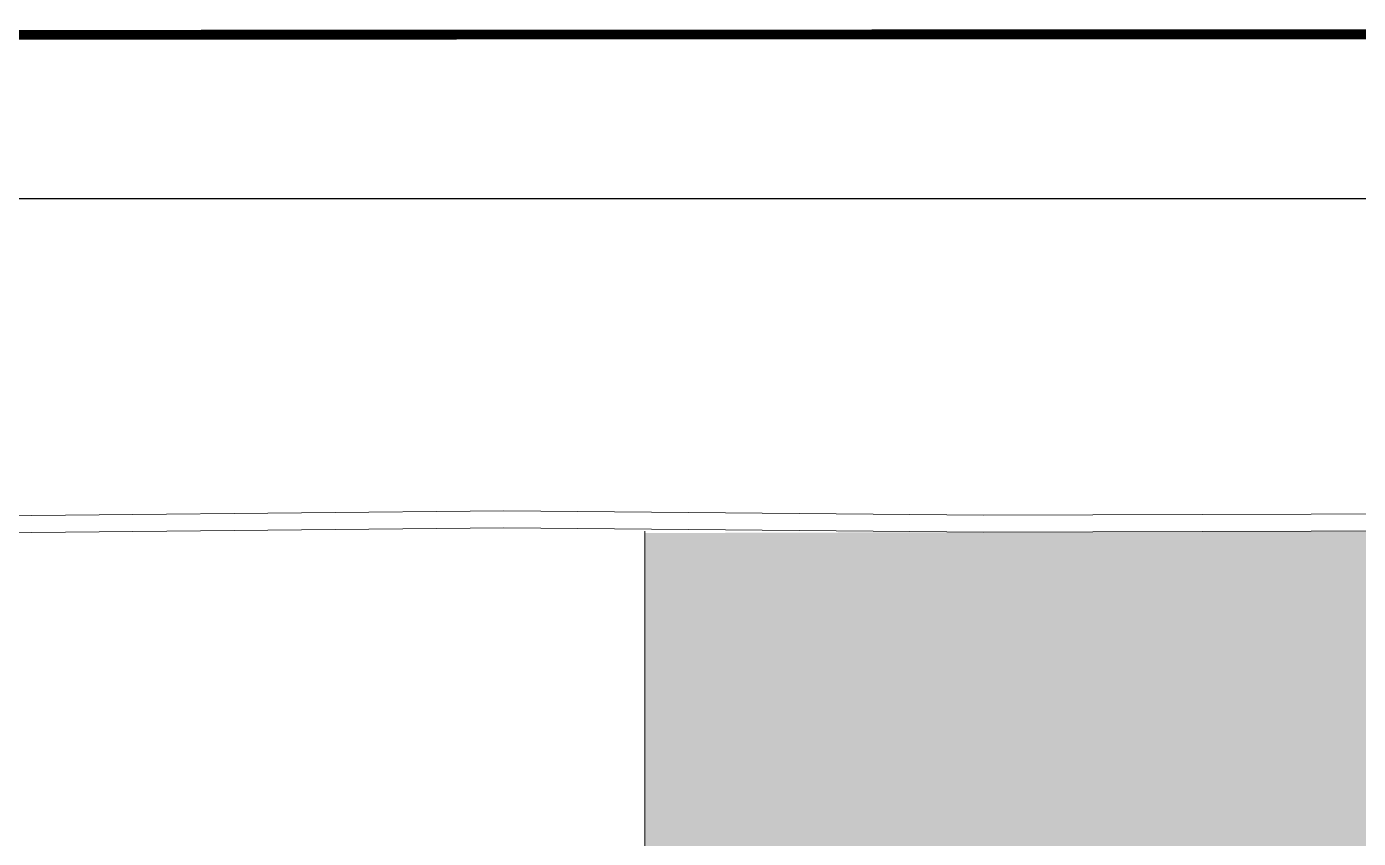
# Model space of a CAD drawing. Header units: inches. Extents: x 27644242 to 29005101, y -955243 to 216979.
# Drawn here: x 28708094 to 28726319, y -95273 to -84170 of the extents above; entities that cross this region are included whole.
import ezdxf

# ---------------------------------------------------------------- set-up
doc = ezdxf.new("R2010")
doc.units = ezdxf.units.IN
doc.header["$MEASUREMENT"] = 0
doc.layers.get('Defpoints').update_dxf_attribs({"color": 8})
doc.layers.add('ELEVATION', color=40, linetype='Continuous', lineweight=13)
doc.layers.add('RVA Site Boundary', color=17, linetype='Continuous', lineweight=15)
doc.layers.add('HATCH', color=9, linetype='Continuous')

msp = doc.modelspace()

# ---------------------------------------------------------------- hatches: boundary and pattern name
at = {"layer": 'HATCH', "ltscale": 500, "true_color": 0x1f7f00, "transparency": 33554508}
h = msp.add_hatch(color=86, dxfattribs=at)
h.dxf.hatch_style = 1
h.paths.add_polyline_path([(28779889.84880625, -104145.8371994659), (28786372.80868256, -102427.9921587558), (28789422.17886478, -101679.3565120829), (28792994.83358949, -100942.7831072431), (28793157.15561846, -100909.2644699971), (28793126.05554379, -100776.7601065956), (28790698.81823483, -91184.00256618063), (28767243.48831708, -91086.02757141987), (28742984.13940099, -91067.05206056093), (28728662.28133309, -91061.75371086973), (28716553.18119589, -91097.46487011788), (28716553.18119589, -96900.07105248397), (28773507.89616355, -96900.07105248397), (28773507.89616355, -105985.2824413462)])

# ---------------------------------------------------------------- linework, layer by layer
at = {"layer": 'Defpoints', "linetype": 'Continuous', "const_width": 154.4264220221692}
msp.add_lwpolyline([(28798160.52802639, -84247.19307928649), (28798160.52802448, -158497.1930792567), (28689573.81143887, -158497.193076947), (28689573.81144078, -84247.19307698426)], close=True, dxfattribs=at)
at = {"layer": 'Defpoints', "color": 1, "ltscale": 500}
msp.add_lwpolyline([(28689580.45463187, -134819.1766717455), (28798167.17121652, -134819.1766717455), (28798167.17121652, -86523.98061117658), (28689580.45463187, -86523.98061117658)], close=True, dxfattribs=at)
at = {"layer": 'ELEVATION', "ltscale": 500}
msp.add_lwpolyline([(28716553.18119589, -91071.40813019077), (28716553.18119589, -96900.07105248397), (28773507.89616355, -96900.07105248397), (28773507.89616355, -105911.329169297)], dxfattribs=at)
at = {"layer": 'RVA Site Boundary', "ltscale": 500}
for points in [[(28742304.78559168, -122066.3551262501), (28734332.78511468, -122792.0140063947), (28734049.91174422, -122852.0462168569), (28733451.43443576, -122993.9204944734), (28714532.93111217, -127971.1287108808), (28712893.07794857, -128436.7251146391), (28712617.92701313, -128514.2322826292), (28711491.96059942, -128776.1897902187), (28711137.17756863, -128857.8297999725), (28707523.80795695, -129873.3831570232), (28707182.42539224, -130021.2518287014), (28706827.512586, -129199.2671506882), (28701891.20450031, -117766.6855400443), (28694440.78779916, -100671.7194107438), (28690189.54789865, -91061.95040456287), (28698006.81335849, -90959.3378307285), (28714624.73443073, -90794.5965332574), (28721195.21848515, -90853.77395648183), (28728661.98472928, -90831.75358540565), (28742984.27190598, -90837.05209384719)], [(28742304.78559168, -122066.3551262498), (28734332.78511468, -122792.0140063945), (28734049.91174422, -122852.0462168567), (28733451.43443576, -122993.9204944732), (28714532.93111217, -127971.1287108806), (28712893.07794857, -128436.7251146389), (28712617.92701313, -128514.2322826291), (28711491.96059942, -128776.1897902185), (28711137.17756863, -128857.8297999723), (28707523.80795695, -129873.3831570231), (28707182.42539224, -130021.2518287012), (28706827.512586, -129199.267150688), (28701891.20450031, -117766.6855400442), (28694440.78779916, -100671.7194107436), (28690189.54789865, -91061.95040456264), (28698006.81335849, -90959.33783072833), (28714624.73443073, -90794.59653325716), (28721195.21848515, -90853.77395648166), (28728661.98472928, -90831.75358540547), (28742984.27190598, -90837.05209384696)]]:
    msp.add_lwpolyline(points, dxfattribs=at)
at = {"layer": 'RVA Site Boundary', "color": 5, "ltscale": 500}
for points in [[(28742304.78559168, -122066.3551262474), (28734332.78511468, -122792.0140063917), (28734049.91174422, -122852.0462168535), (28733451.43443576, -122993.9204944713), (28714532.93111217, -127971.1287108777), (28712893.07794857, -128436.7251146367), (28712617.92701313, -128514.232282628), (28711491.96059942, -128776.1897902159), (28711137.17756863, -128857.8297999693), (28707523.80795695, -129873.3831570229), (28707182.42539224, -130021.2518287009), (28706827.512586, -129199.2671506858), (28701891.20450031, -117766.6855400434), (28694440.78779916, -100671.7194107404), (28690189.54789865, -91061.95040456264), (28698006.81335849, -90959.33783072664), (28714624.73443073, -90794.59653325437), (28721195.21848515, -90853.77395647822), (28728661.98472928, -90831.7535854025), (28742984.27190598, -90837.05209384544)], [(28742287.80044939, -121836.9503224122), (28734298.36592559, -122564.196153148), (28733999.50418161, -122627.6214628006), (28733395.64014645, -122770.7727110716), (28714472.2561275, -127749.2649739277), (28712830.48709529, -128215.4053419604), (28712560.65695261, -128291.4136977531), (28711440.11261808, -128552.1097517757), (28711080.2404067, -128634.9208455919), (28707446.63416082, -129656.1617973309), (28707302.30496811, -129718.6774856392), (28707038.67021099, -129108.0944716221), (28702102.2067516, -117675.1530126037), (28694651.38068442, -100579.2475937447), (28690540.76747444, -91287.35996892964), (28698009.46276477, -91189.32286748051), (28714624.83872158, -91024.60680093928), (28721194.52189552, -91083.77701098952), (28728662.28133309, -91061.75371086976), (28742984.13940099, -91067.05206056096)]]:
    msp.add_lwpolyline(points, dxfattribs=at)

doc.saveas('drawing.dxf')
